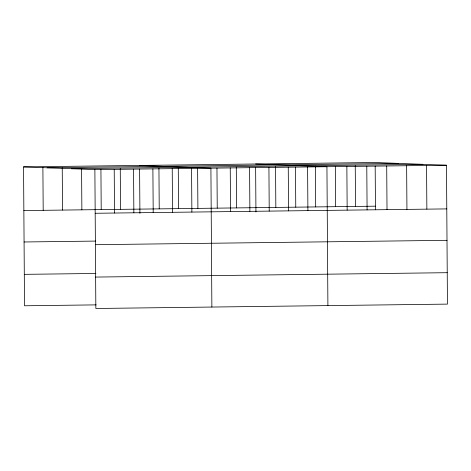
<?xml version="1.0" encoding="UTF-8"?>
<svg xmlns="http://www.w3.org/2000/svg" width="471" height="471" viewBox="0 0 471 471"><rect width="100%" height="100%" fill="white"/><g stroke="black" fill="none" stroke-linecap="round" stroke-linejoin="round"><path stroke-width="0.71" d="M23.55 166.887L375.151 162.507L446.479 165.227L447.45 304.113L95.849 308.493L94.877 169.607L23.55 166.887L24.521 305.773L96.143 304.878M47.088 167.782L398.69 163.408M71.339 168.706L422.94 164.332M94.877 169.607L446.479 165.227M23.856 210.561L375.458 206.18M95.183 213.275L446.785 208.9M24.074 241.976L95.695 241.087M95.401 244.696L447.003 240.322M24.298 274.352L95.925 273.463M95.625 277.072L447.232 272.691M255.606 163.996L326.933 166.716L327.904 305.602M139.581 165.445L210.908 168.159L211.873 307.045M426.555 165.474L426.861 209.148M406.632 165.721L406.938 209.395M386.709 165.969L387.015 209.642M375.181 166.145L375.481 209.748M366.785 166.222L367.086 209.889M355.252 165.668L355.534 206.428M346.862 166.469L347.162 210.137M335.328 166.646L335.611 206.675M315.399 166.163L315.688 206.922M307.598 166.958L307.904 210.625M295.482 167.14L295.764 207.169M288.258 167.199L288.564 210.867M275.553 166.663L275.835 207.423M268.923 167.44L269.224 211.108M255.635 167.635L255.941 211.95M249.583 167.676L249.889 211.349M236.289 167.152L236.577 207.911M230.242 167.917L230.549 211.591M216.96 168.118L217.237 208.153M197.614 167.629L197.897 208.388M191.567 168.4L191.874 212.074M178.279 168.6L178.562 208.629M172.227 168.642L172.533 212.315M158.939 168.112L159.222 208.871M152.892 168.883L153.199 212.556M139.604 169.083L139.916 213.398M133.552 169.124L133.858 212.792M120.264 168.594L120.547 209.354M114.218 169.366L114.518 213.033M100.929 169.566L101.206 209.595M81.583 169.077L81.872 209.836M62.237 167.859L62.531 210.078M42.89 167.376L43.191 210.319"/></g></svg>
